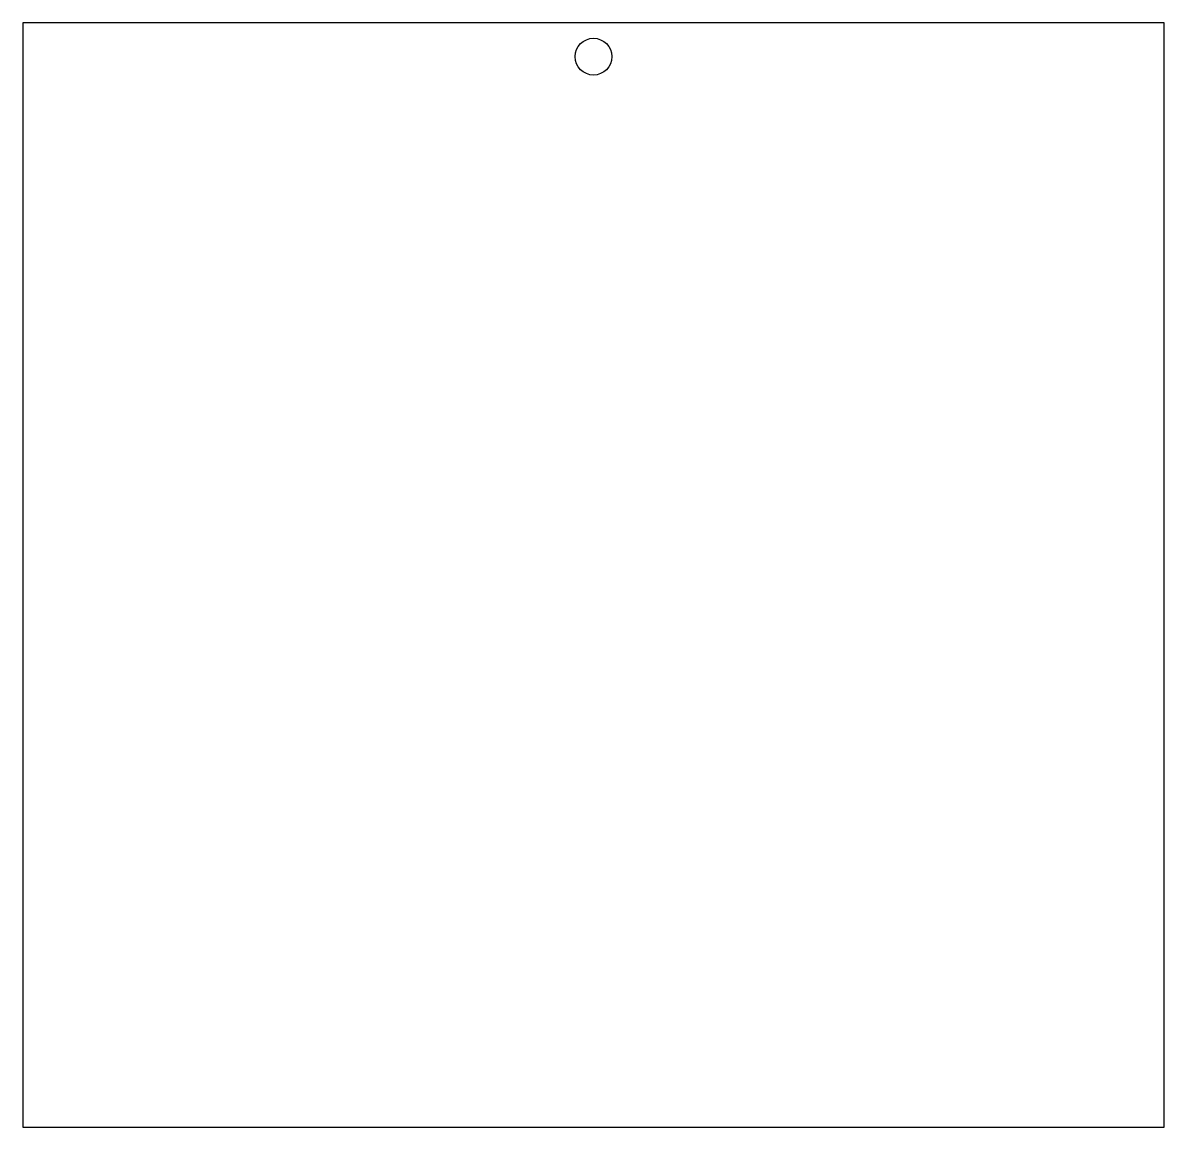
# Model space of a CAD drawing. Header units: millimetres. Extents: x -155 to 155, y -150 to 150.
import ezdxf

# ---------------------------------------------------------------- set-up
doc = ezdxf.new("R2010")
doc.units = ezdxf.units.MM

msp = doc.modelspace()

# ---------------------------------------------------------------- linework, layer by layer
at = {"color": 7, "linetype": 'Continuous', "lineweight": 25}
for p, q in [((-155, 150), (-155, -150)), ((155, 150), (-155, 150)), ((155, -150), (155, 150)), ((-155, -150), (155, -150))]:
    msp.add_line(p, q, dxfattribs=at)
msp.add_circle((0, 140.81), 5, dxfattribs=at)

doc.saveas('drawing.dxf')
